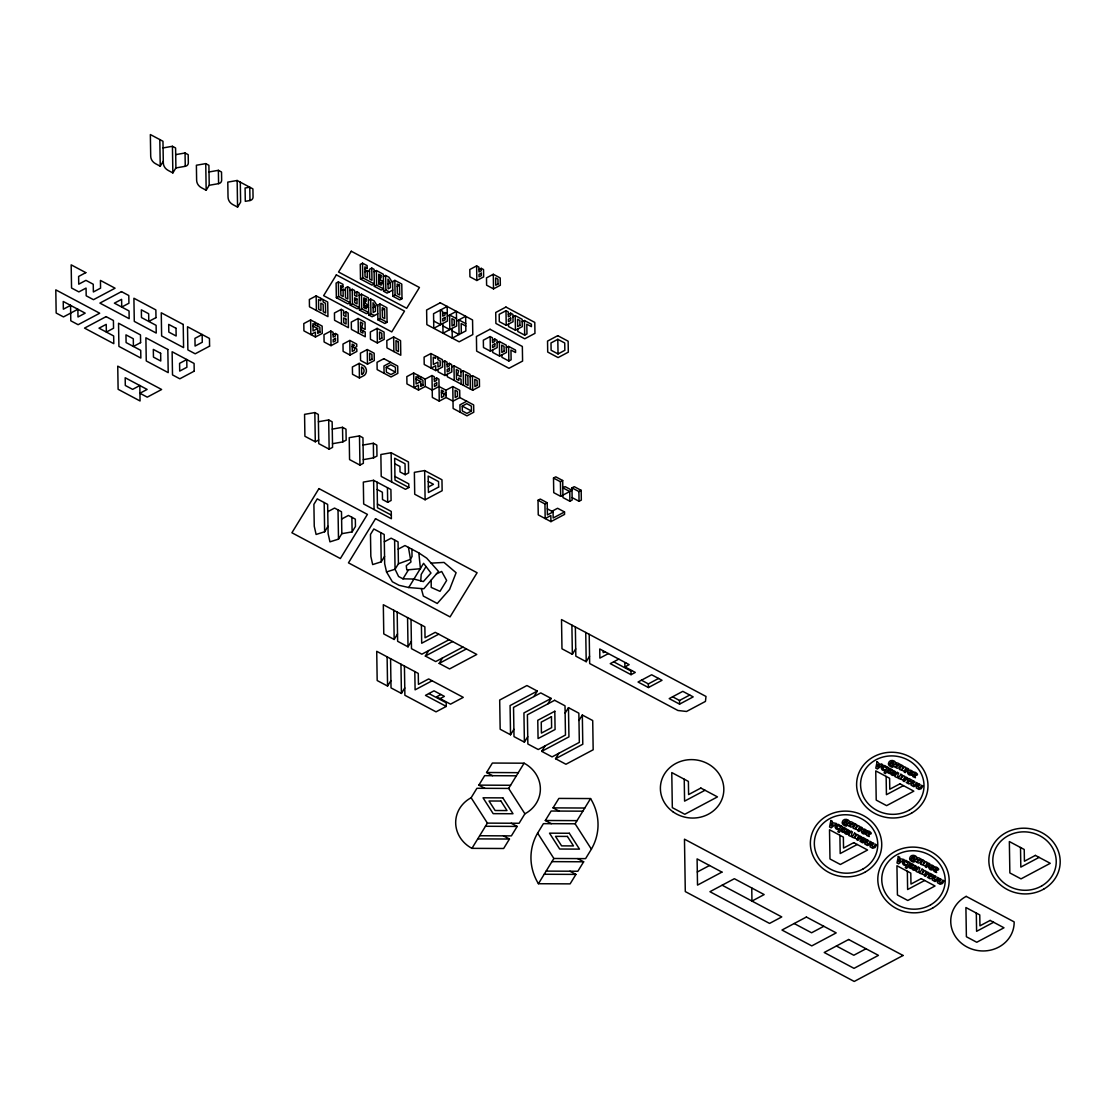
<?xml version="1.0" encoding="UTF-8"?>
<svg xmlns="http://www.w3.org/2000/svg" width="1116" height="1116" viewBox="0 0 1116 1116"><rect width="100%" height="100%" fill="white"/><g stroke="black" fill="none" stroke-linecap="round" stroke-linejoin="round"><path stroke-width="1.5" d="M420.718 580.878L421.22 574.391L426.033 566.551M537.605 833.108L553.871 858.483L585.579 858.636L591.382 849.164L575.117 823.789L543.408 823.65L537.159 833.903A57 52.396 6.7 0 0 538.428 883.719L570.123 883.872L575.926 874.4L569.927 871.219M591.382 849.164L591.829 848.369A57 52.396 6.7 0 0 590.559 798.568L558.865 798.414L553.062 807.872L559.06 811.067M163.076 147.912L172.436 146.294L175.589 147.968L175.91 167.93L172.854 172.91L168.125 170.385A9.388 8.635 6.7 0 1 163.313 162.88L162.964 141.258L150.353 134.548L150.702 156.17A9.388 8.635 6.7 0 0 155.501 163.675L160.244 166.2L163.285 161.22M206.167 190.25L209.222 185.27L208.901 165.308L205.749 163.62L196.388 165.238L196.625 180.22A9.388 8.635 6.7 0 0 201.438 187.725L206.167 190.25L205.749 163.62M249.984 200.517L249.761 187.195L245.088 188.018L245.297 201.326L249.984 200.517A3.864 3.543 6.7 0 0 253.053 197.044L252.914 188.883L237.15 180.485L227.79 182.117L228.027 197.086A9.388 8.635 6.7 0 0 232.839 204.591L237.569 207.116L240.624 202.136L240.303 182.173M327.755 511.7L334.563 508.073L341.496 511.756L341.831 533.671L338.497 539.14L329.945 541.846L328.104 533.615L327.644 504.39L317.251 498.866L313.903 504.334L314.252 526.25L316.107 534.466L324.644 531.774L327.992 526.306M341.831 533.671L352.112 531.9L355.46 526.431L355.334 519.135L348.415 515.439L341.608 519.066M398.175 549.17L404.982 545.543L418.835 552.908L426.73 558.167L438.518 571.434L423.843 588.774L408.735 587.546L398.998 585.286L392.358 581.757L386.527 571.936L384.671 563.706L384.211 534.494L373.832 528.97L370.484 534.425L370.833 556.34L372.674 564.57L381.212 561.864L384.56 556.41M384.322 541.79L391.144 538.177L398.063 541.86L398.412 563.775L395.064 569.244L386.527 571.936M394.604 540.018L395.064 569.244L398.579 576.498L402.96 578.827L408.512 569.774M408.735 587.546L423.578 563.329L430.985 573.038L423.355 581.575L413.938 579.051L402.96 578.827M442.522 657.938L439.174 663.406L449.567 668.93L476.797 654.45L435.254 632.34L425.043 637.78L424.861 626.815L383.318 604.719L383.778 633.93L394.171 639.454L397.519 634M397.17 612.084L397.631 641.295L408.024 646.834L411.372 641.365M440.918 694.515L436.663 696.789L450.515 704.154L463.28 697.361L428.656 678.947L418.444 684.373L418.263 673.408L376.72 651.312L377.18 680.537L387.573 686.061L390.921 680.593M390.572 658.677L391.032 687.902L401.425 693.427L404.759 687.958M462.959 647.071L435.714 661.565L425.335 656.041L428.684 650.572M471.133 797.745L476.923 788.287L508.645 788.426L524.897 813.801L519.107 823.273L487.399 823.12L471.133 797.745L470.255 798.233A31.75 29.183 6.7 0 0 471.942 848.355L503.651 848.495L509.454 839.037L503.455 835.842M484.86 788.315L478.862 785.134L484.651 775.662L516.373 775.815M492.588 775.704L486.59 772.509L492.379 763.051L524.101 763.191A31.75 29.183 6.7 0 1 525.789 813.313L524.883 813.773M533.964 696.537L537.312 691.069L526.933 685.545L499.689 700.039L500.163 729.25L510.542 734.774L513.89 729.32M589.206 634.32L589.667 663.532L677.956 710.501L686.549 711.464L705.452 701.406L705.996 696.454L561.515 619.575L561.976 648.801L572.355 654.325L575.703 648.87M547.817 703.903L551.165 698.435L540.772 692.91L513.541 707.404L514.002 736.616L524.394 742.14L527.742 736.686M471.942 848.355L487.399 823.12M508.645 788.426L524.101 763.191M575.354 626.955L575.828 656.166L586.207 661.69L589.555 656.236M565.128 713.11L568.476 707.656L578.855 713.18L579.33 742.391L552.085 756.885L541.706 751.361L545.054 745.893M578.981 720.476L582.329 715.021L592.708 720.545L593.168 749.771L565.938 764.251L555.559 758.727L558.907 753.258M511.184 823.231L517.182 826.426L511.379 835.884L479.671 835.745M551.332 823.678L545.333 820.497L551.137 811.025L582.845 811.179M538.414 883.719L553.871 858.483M575.117 823.789L590.573 798.554M577.656 858.595L583.654 861.789L577.851 871.247L546.143 871.108M863.184 841.283L860.562 840.292L859.962 841.269L862.487 842.775L864.272 842.399L866.211 839.316L863.17 837.586A1.521 1.395 6.7 0 0 861.496 838.004L861.161 839.483L863.198 841.255M364.918 269.277L367.192 268.077L367.15 265.636L362.533 263.181L360.273 264.394L360.496 279L372.046 285.138L374.306 283.938L362.77 277.8L360.496 279M340.771 287.998L343.031 286.798L343.003 284.357L338.385 281.902L336.111 283.115L336.348 297.721L347.885 303.859L350.159 302.645L338.608 296.507L336.348 297.721M316.163 295.88L309.355 299.493L309.467 306.802L327.937 316.623L327.699 302.017L316.163 295.88L316.4 310.485M364.96 271.718L367.234 270.504L369.535 271.746M371.767 268.091L369.508 269.305L369.661 279.042L371.963 280.283L371.767 268.091L374.083 269.319L374.348 286.366L381.267 290.048L383.541 288.849L376.622 285.166L374.348 286.366M374.111 271.76L376.385 270.546L383.318 274.243L383.583 291.276L387.043 293.117L392.72 290.104M340.799 290.439L343.072 289.225L345.388 290.453M347.606 286.812L345.346 288.026L345.5 297.763L347.801 299.004L347.606 286.812L349.922 288.04L350.187 305.087L357.12 308.769L359.38 307.57L352.461 303.887L350.187 305.087M349.964 290.481L352.224 289.267L354.539 290.495L354.609 295.363L356.925 296.591L356.841 291.722L354.581 292.936M378.77 276.656L381.044 275.443L381.086 277.884L378.798 277.87M383.346 276.67L385.62 275.471L389.079 277.312L392.609 282.794M378.826 280.297L379.97 279.697L383.43 281.539L378.882 283.952L378.729 274.215L381.044 275.443M310.611 319.957L303.803 323.584L303.915 330.88L315.451 337.018L322.259 333.405L322.147 326.095L310.611 319.957L310.834 334.563L315.382 332.149L315.451 337.018M359.199 295.391L361.458 294.178L368.392 297.86L368.657 314.907L372.116 316.749L377.794 313.736M354.693 300.232L356.967 299.032L357.036 303.901L354.735 302.673L354.651 297.805L356.967 299.032M388.047 283.994L390.307 282.794L387.963 279.126L388.117 288.863L390.391 287.663L390.307 282.794M394.855 280.381L392.581 281.581L392.818 296.2L399.737 299.883L402.011 298.669L401.774 284.064L394.855 280.381L395.078 294.987L402.011 298.669M345.876 311.824L345.946 316.693L343.644 315.465L343.561 310.597L341.259 309.369L334.451 312.996L334.563 320.292L348.415 327.672L348.178 313.052L345.876 311.824L343.602 313.038M363.844 300.274L366.118 299.074L366.16 301.501L363.872 301.501M383.583 291.276L385.857 290.076L389.317 291.918M368.42 300.302L370.693 299.088L374.153 300.929L377.682 306.426M317.614 328.509L313.066 330.922L312.954 323.626L319.874 327.309L319.957 332.177L317.683 333.377L317.614 328.509L312.996 326.053M363.9 303.929L365.044 303.329L368.503 305.17L363.969 307.584L363.802 297.846L366.118 299.074M397.24 286.477L399.514 285.264L399.668 295.001L397.352 293.773L397.198 284.036L399.514 285.264M359.422 309.997L361.696 308.797L368.615 312.48L366.355 313.68L359.422 309.997L359.157 292.95L356.841 291.722M392.818 296.2L395.078 294.987M373.121 307.625L375.395 306.426L373.037 302.757L373.19 312.494L375.464 311.294L375.395 306.426M379.928 303.998L377.654 305.212L377.892 319.818L384.811 323.5L387.085 322.301L386.847 307.695L379.928 303.998L380.165 318.618L387.085 322.301M335.4 333.503L335.442 335.944L333.182 337.144L333.098 332.275L330.796 331.047L323.975 334.674L324.1 341.97L331.02 345.653L337.827 342.04L337.716 334.73L335.4 333.503L333.14 334.702M360.538 327.016L365.155 329.471L365.03 322.161L358.11 318.478L351.303 322.106L351.414 329.401L365.267 336.781L365.183 331.898L360.58 329.443M368.657 314.907L370.93 313.708L374.39 315.549M382.314 310.108L384.588 308.895L384.741 318.632L382.425 317.404L382.272 307.667L384.588 308.895M481.233 268.342L481.261 270.783L479.001 271.983L478.917 267.115L476.616 265.887L469.808 269.514L469.92 276.81L476.839 280.493L483.647 276.88L483.535 269.57L481.233 268.342L478.959 269.556M377.892 319.818L380.165 318.618M349.796 340.45L342.989 344.063L343.114 351.373L350.033 355.055L356.841 351.428L356.799 349.001L352.182 346.546L354.456 345.332L352.154 344.105L352.265 351.414L354.539 350.201L354.497 347.774L356.757 346.56L356.729 344.133L349.796 340.45L350.033 355.055M377.152 328.383L370.345 331.996L370.456 339.306L377.375 342.989L384.183 339.362L384.071 332.066L377.152 328.383L377.375 342.989M493.3 274.271L486.492 277.884L486.604 285.194L493.523 288.877L500.331 285.25L500.219 277.954L493.3 274.271L493.523 288.877M367.262 349.545L360.44 353.158L360.566 360.468L367.485 364.151L374.292 360.524L374.181 353.228L367.262 349.545L367.485 364.151M393.641 336.948L386.82 340.575L386.945 347.885L400.784 355.251L400.56 340.645L393.641 336.948L393.864 351.568M442.703 313.749L444.977 312.536L447.279 313.763M447.321 316.205L456.402 311.378L456.625 325.984L443.01 333.224L442.857 323.487M359.199 363.356L352.391 366.983L352.517 374.292L359.436 377.975L364.5 375.283A7.142 6.57 6.7 0 0 364.36 366.104L359.199 363.356L359.436 377.975M456.556 321.115L465.637 316.288L465.86 330.894L452.245 338.134L452.092 328.397M390.767 362.365L383.96 365.992L384.071 373.288M386.275 367.22L390.809 364.806L395.427 367.262L395.496 372.13L390.963 374.544L386.345 372.088L386.275 367.22L395.496 372.13M510.612 313.164L510.654 315.605L508.38 316.805L508.296 311.936L505.994 310.708L499.187 314.335L499.298 321.631L506.232 325.314L513.039 321.701L512.914 314.391L510.612 313.164L508.338 314.377M430.902 353.535L424.094 357.148L424.206 364.458L435.756 370.596L442.564 366.983L442.438 359.673L430.902 353.535L431.139 368.14L435.672 365.727L435.756 370.596M512.955 316.832L515.229 315.619L522.149 319.302L522.26 326.611L515.452 330.238L508.533 326.542L508.491 324.114M434.347 379.175L436.607 377.975L436.649 380.403L434.375 381.616L434.305 376.748L431.99 375.52L425.182 379.133L413.645 372.995L406.838 376.622L406.949 383.918L418.5 390.07L425.308 386.443L432.227 390.126L439.034 386.499L445.968 390.181L452.775 386.568L459.694 390.251L459.806 397.561L473.658 404.927L473.77 412.223L466.962 415.85L453.124 408.484L452.775 386.568M494.765 339.027L494.806 341.468L492.533 342.668L492.463 337.799L490.147 336.572L483.34 340.199L483.465 347.495L490.384 351.177L497.192 347.564L497.08 340.254L494.765 339.027L492.505 340.24M442.48 362.1L444.754 360.9L447.056 362.128L447.139 366.997L449.413 365.797L449.371 363.356L447.098 364.555M522.19 321.743L524.464 320.529L531.383 324.212L531.425 326.653L526.808 324.198L526.961 333.935L524.687 335.149L517.768 331.466L517.726 329.025M420.648 381.546L416.115 383.96L415.989 376.664L422.922 380.347L422.992 385.215L420.732 386.415L420.648 381.546L416.031 379.091M451.715 367.025L453.989 365.811L460.908 369.494L461.02 376.803L457.56 374.962L458.634 370.707L456.332 369.48L456.486 379.217L458.788 380.444L458.76 378.003L461.061 379.231L461.145 384.099M497.108 342.696L499.382 341.482L506.301 345.165L506.427 352.475L499.619 356.102L492.686 352.419L492.658 349.978M318.409 421.722L328.69 419.951L332.149 421.792L332.554 447.363L329.15 449.176L318.757 443.638L318.297 414.427L314.838 412.585L304.57 414.357L304.905 436.272L315.298 441.796L318.702 439.997M438.016 369.396L438.058 371.823L444.977 375.506L451.799 371.893L451.673 364.583L449.371 363.356M506.343 347.606L508.617 346.392L515.536 350.075L515.578 352.517L510.961 350.061L511.114 359.798L508.854 361.012L501.921 357.329L501.879 354.888M460.95 371.935L463.224 370.721L470.143 374.404L470.366 389.024M332.498 443.708L342.765 441.922L346.169 440.123L345.988 429.158L342.528 427.316L332.261 429.102M470.185 376.845L472.445 375.632L479.378 379.314L479.489 386.624L472.682 390.251L447.293 376.734L447.251 374.306M445.995 392.623L443.736 393.836L443.763 396.264L441.504 397.477L441.378 390.168L443.694 391.395L441.42 392.609L446.037 395.064M431.99 375.52L432.338 397.435L439.272 401.118L446.079 397.491L452.998 401.174L459.806 397.561M557.805 339.32L550.997 342.947L551.109 350.243L558.042 353.939L564.849 350.312L564.738 343.003L557.805 339.32L558.042 353.939M466.739 401.244L459.931 404.857L460.043 412.167M462.233 406.085L466.767 403.671L471.384 406.126L471.468 410.995L466.934 413.408L462.317 410.953L462.233 406.085L471.468 410.995M359.952 465.107L363.356 463.307L362.951 437.737L359.491 435.896L349.224 437.667L349.559 459.583L359.952 465.107L359.491 435.896M363.3 459.653L373.567 457.867L376.971 456.053L376.803 445.103L373.344 443.261L363.063 445.033M394.743 463.698L399.933 466.46L400.016 471.942L405.22 474.705L408.623 472.891L408.442 461.94L391.13 452.733L380.863 454.505L381.212 476.42L405.443 489.31L408.847 487.511L408.791 483.856L394.938 476.49M377.18 489.464L382.37 492.226L382.495 499.522L387.684 502.298L391.088 500.484L390.907 489.519L373.609 480.312L363.328 482.098L363.676 504.014L391.381 518.745L391.256 511.435L377.417 504.069M428.349 487.008L433.454 484.288L428.251 481.526M425.112 499.773L442.131 490.719L441.964 479.768L424.652 470.561L414.371 472.333L414.72 494.249L425.112 499.773L424.652 470.561M569.899 501.251L569.746 491.514L562.813 487.832L565.087 486.618L572.006 490.301L560.664 496.341L553.731 492.658L553.508 478.053L555.782 476.839L562.701 480.522L562.966 497.569L569.899 501.251L572.159 500.038L571.978 487.873L574.238 486.66L581.171 490.343L581.324 500.08L579.051 501.293L572.131 497.61M553.508 478.053L560.427 481.735L562.701 480.522M538.024 500.275L540.284 499.061L547.217 502.744L547.412 514.922L553.076 511.909L553.173 517.991L564.529 511.951L564.557 514.392L550.941 521.632L538.247 514.881L538.024 500.275L544.943 503.958L547.217 502.744M571.978 487.873L578.897 491.556L581.171 490.343M551.932 511.295L557.595 508.268L564.529 511.951M438.714 634.181L421.695 643.235L421.402 624.974M449.106 639.705L421.862 654.199L411.483 648.675L411.023 619.45M425.335 656.041L452.566 641.547M439.174 663.406L466.418 648.926M432.115 680.788L415.096 689.841L414.803 671.567M440.123 698.63L444.377 696.356L433.998 690.832L425.475 695.366L446.26 706.414L446.191 702.759L428.879 693.552M446.26 706.414L436.035 711.841L404.885 695.268L404.424 666.043M604.928 651.744L603.226 652.637L603.198 650.809M537.312 691.069L510.082 705.563L510.542 734.774M608.387 653.585L599.878 658.105L599.738 648.968L629.173 664.634L624.918 666.894L624.848 663.239L625.699 662.792M618.78 659.11L610.271 663.629L631.042 674.678L635.297 672.418L624.918 666.894M551.165 698.435L523.934 712.929L524.394 742.14M613.674 661.816L630.986 671.037L631.837 670.577M641.435 680.202L648.354 683.899L658.566 678.458M648.41 687.54L662.025 680.3L651.646 674.775L638.031 682.015L648.41 687.54L648.354 683.899M541.706 751.361L568.937 736.867L568.476 707.656M555.559 758.727L582.789 744.232L582.329 715.021M672.585 696.789L679.518 700.471L689.73 695.045M679.574 704.126L693.189 696.886L682.797 691.348L669.182 698.602L679.574 704.126L679.518 700.471M705.005 790.268L684.582 801.135L684.234 779.219M697.305 871.987L709.511 865.5M903.458 785.636L886.425 794.69L886.146 776.429M857.214 844.491L840.195 853.545L839.902 835.284M823.789 926.294L811.569 932.781L794.187 923.532M924.648 880.468L907.629 889.522L907.336 871.261M866.016 948.753L853.81 955.254L836.414 946.005M1039.108 857.381L1020.819 867.104L1020.512 847.49M993.617 922.262L976.598 931.316L976.305 913.055M436.454 573.861L441.671 571.476L446.651 580.46L439.997 591.341L431.222 587.421L431.181 580.097M398.412 563.775L410.228 559.465L412.027 556.535L411.916 549.225M175.686 154.622L185.047 153.004L188.199 154.678L188.339 162.838A3.864 3.543 6.7 0 1 185.256 166.312L175.91 167.93M209.013 171.962L218.373 170.329L221.526 172.017L221.652 180.164A3.864 3.543 6.7 0 1 218.583 183.652L209.222 185.27M431.153 563.134L444.029 562.436L456.095 572.731L449.581 589.485L437.263 603.477L423.341 596.07L421.304 588.564M486.59 772.509L518.298 772.663M478.862 785.134L510.57 785.273M553.062 807.872L584.784 808.026M545.333 820.497L577.056 820.637M485.46 826.272L517.182 826.426M477.732 838.897L509.454 839.037M551.932 861.636L583.654 861.789M544.203 874.26L575.926 874.4M367.192 268.077L364.89 266.85L365.044 276.587L367.345 277.814L367.234 270.504M456.514 318.674L449.595 314.991L449.818 329.611L442.899 325.928M465.749 323.598L458.829 319.901L459.053 334.521L452.133 330.838M465.79 326.025L461.173 323.57L461.327 333.307M378.854 281.525L383.472 283.98M378.882 283.952L381.198 285.18L381.156 282.753M433.664 321.003L440.597 324.7L440.36 310.081L442.661 311.308L442.745 316.177L445.019 314.977L444.977 312.536M343.031 286.798L340.729 285.57L340.882 295.308L343.184 296.535L343.072 289.225M363.928 305.156L368.545 307.611M363.969 307.584L366.271 308.811L366.229 306.384M436.607 377.975L438.923 379.203L439.272 401.118M420.69 383.988L422.992 385.215M317.642 330.95L319.957 332.177M547.314 508.84L553.076 511.909M408.847 487.511L395.008 480.131L394.659 458.216L405.038 463.754L405.22 474.705M391.325 515.09L377.473 507.724L377.069 482.154M722.15 885.211L781.772 916.92L769.552 923.42L709.929 891.698L734.356 878.711L764.167 894.572L751.961 901.072L751.752 887.959M408.442 547.384L410.981 561.99L406.266 565.686L406.782 569.927L420.439 568.728L418.835 552.908M218.583 183.652L218.373 170.329M185.256 166.312L185.047 153.004M630.986 671.037L631.042 674.678M585.747 632.479L586.207 661.69M578.897 491.556L579.051 501.293M571.894 625.113L572.355 654.325M560.427 481.735L560.664 496.341M550.941 521.632L550.844 515.55L545.18 518.563L544.943 503.958M524.464 320.529L524.687 335.149M515.229 315.619L515.452 330.238M508.617 346.392L508.854 361.012M505.994 310.708L506.232 325.314M499.382 341.482L499.619 356.102M490.147 336.572L490.384 351.177M476.616 265.887L476.839 280.493M472.445 375.632L472.682 390.251M463.224 370.721L463.447 385.327M453.989 365.811L454.212 380.416M445.968 390.181L446.079 397.491M444.754 360.9L444.977 375.506M437.821 357.218L437.863 359.645L440.178 360.873L440.248 365.755L437.988 366.955L437.904 362.086L433.371 364.5L433.245 357.19L435.561 358.417L435.519 355.99M425.182 379.133L425.308 386.443M420.579 376.678L420.606 379.119M418.263 375.45L418.305 377.892M418.5 390.07L418.416 385.187L413.883 387.601L413.645 372.995M407.563 617.608L408.024 646.834M400.951 664.201L401.425 693.427M393.711 610.243L394.171 639.454M391.13 452.733L391.59 481.945M385.62 275.471L385.857 290.076M387.447 487.678L387.684 502.298M387.113 656.836L387.573 686.061M379.928 277.27L379.97 279.697M380.751 532.653L381.212 561.864M376.385 270.546L376.622 285.166M373.344 443.261L373.567 457.867M370.693 299.088L370.93 313.708M373.609 480.312L374.069 509.538M365.002 300.888L365.044 303.329M362.533 263.181L362.77 277.8M362.881 330.671L362.923 333.112L360.608 331.884L360.454 322.147L362.77 323.375L361.682 327.63M361.458 294.178L361.696 308.797M358.11 318.478L358.348 333.098M352.224 289.267L352.461 303.887M351.875 517.294L352.112 531.9M341.259 309.369L341.482 323.989M342.528 427.316L342.765 441.922M338.385 281.902L338.608 296.507M338.022 509.914L338.497 539.14M330.796 331.047L331.02 345.653M328.69 419.951L329.15 449.176M323.096 299.562L323.124 302.004L325.44 303.231L325.593 312.982L323.277 311.741L323.166 304.431L320.864 303.203L320.976 310.513L318.66 309.285L318.506 299.534L320.822 300.776L320.78 298.335M324.184 502.549L324.644 531.774M317.53 323.64L317.572 326.081M315.228 322.412L315.256 324.854M314.838 412.585L315.298 441.796M237.15 180.485L237.569 207.116M172.436 146.294L172.854 172.91M159.811 139.57L160.244 166.2M850.964 823.636L852.052 824.822L852.568 823.971L850.964 823.636M862.57 839.302L863.658 840.487L864.175 839.637L862.57 839.302M897.208 764.781L898.282 765.967L898.798 765.116L897.208 764.781M908.815 780.447L909.903 781.632L910.419 780.782L908.815 780.447M918.398 859.627L919.486 860.813L920.003 859.962L918.398 859.627M930.019 875.293L931.093 876.478L931.609 875.628L930.019 875.293M843.947 822.632C843.082 825.673 849.095 823.692 846.612 826.063A4.91 4.52 6.7 0 1 844.142 825.38L842.594 823.985A3.111 2.86 6.7 0 1 842.259 822.185C842.845 818.447 847.769 818.558 849.527 821.362L847.895 824.013L845.3 822.632L845.928 821.627L847.072 822.241C849.011 819.939 843.626 820.246 843.947 822.632M890.177 763.763C889.326 766.818 895.325 764.837 892.842 767.208A4.91 4.52 6.7 0 1 890.387 766.525L888.824 765.13A3.111 2.86 6.7 0 1 888.503 763.33C889.089 759.591 894 759.703 895.757 762.507L894.139 765.158L891.545 763.776L892.158 762.772L893.316 763.386C895.255 761.07 889.87 761.391 890.177 763.763M911.381 858.609C910.517 861.65 916.529 859.669 914.046 862.054A4.91 4.52 6.7 0 1 911.577 861.371L910.028 859.976A3.111 2.86 6.7 0 1 909.707 858.176C910.279 854.424 915.204 854.549 916.961 857.339L915.329 860.004L912.735 858.623L913.362 857.618L914.506 858.218C916.445 855.916 911.061 856.237 911.381 858.609M844.268 831.504C843.947 833.359 846.333 834.894 847.965 834.14C851.717 832.592 843.682 830.667 847.602 830.555C853.405 834.224 845.468 825.435 844.268 831.504M861.454 831.155C861.133 833.024 863.519 834.559 865.137 833.792C868.89 832.243 860.868 830.318 864.788 830.206C870.592 833.875 862.654 825.087 861.454 831.155M890.512 772.649C890.191 774.504 892.563 776.038 894.195 775.285C897.948 773.737 889.926 771.812 893.846 771.7C899.649 775.369 891.712 766.58 890.512 772.649M907.699 772.3C907.378 774.169 909.749 775.704 911.381 774.936C915.134 773.388 907.113 771.463 911.033 771.351C916.822 775.02 908.898 766.232 907.699 772.3M911.702 867.481C911.381 869.35 913.767 870.885 915.399 870.117C919.152 868.569 911.116 866.644 915.05 866.546C920.84 870.215 912.902 861.413 911.702 867.481M928.889 867.146C928.568 869.001 930.953 870.536 932.585 869.769C936.338 868.22 928.303 866.295 932.223 866.197C938.026 869.866 930.088 861.078 928.889 867.146M849.499 823.036C851.41 826.928 851.243 824.78 848.355 825.617L850.88 827.109L852.666 826.747L854.605 823.65L851.564 821.92A1.521 1.395 6.7 0 0 849.89 822.339L849.499 823.036M895.743 764.181C897.655 768.073 897.473 765.925 894.586 766.762L897.125 768.254L898.91 767.892L900.835 764.795L897.808 763.065A1.521 1.395 6.7 0 0 896.134 763.483L895.743 764.181M907.35 779.847C909.4 783.837 908.898 781.507 906.206 782.414L908.731 783.92L910.517 783.544L912.456 780.461L909.414 778.731A1.521 1.395 6.7 0 0 907.74 779.149L907.35 779.847M916.933 859.013C918.984 863.017 918.482 860.687 915.79 861.594L918.315 863.087L920.1 862.724L922.039 859.641L918.998 857.911A1.521 1.395 6.7 0 0 917.324 858.33L916.933 859.013M928.554 874.679C930.591 878.683 930.088 876.339 927.396 877.26L929.921 878.752L931.721 878.39L933.646 875.307L930.618 873.577A1.521 1.395 6.7 0 0 928.944 873.995L928.554 874.679M836.637 826.942C836.344 828.895 841.129 828.532 837.391 829.425A3.808 3.501 6.7 0 1 835.731 828.49C833.261 825.868 838.018 822.659 840.055 825.394C841.199 829.076 837.349 823.301 836.637 826.942M882.868 768.087C882.589 770.04 887.373 769.677 883.635 770.57A3.808 3.501 6.7 0 1 881.975 769.635C879.506 767.013 884.249 763.804 886.299 766.539C887.443 770.221 883.593 764.446 882.868 768.087M904.072 862.933C903.779 864.886 908.563 864.509 904.825 865.416A3.808 3.501 6.7 0 1 903.165 864.468C900.696 861.845 905.453 858.65 907.489 861.385C908.633 865.053 904.797 859.278 904.072 862.933M866.1 833.889L866.672 835.479L869.197 836.582C868.401 832.773 865.96 836.233 871.122 833.764A1.548 1.423 6.7 0 0 871.024 832.773L869.671 831.518A4.506 4.143 6.7 0 0 867.816 830.96L867.16 832.034L869.685 833.136L866.965 832.968L866.1 833.889M912.344 775.034L912.902 776.624L915.427 777.726C914.646 773.918 912.177 777.378 917.366 774.909A1.548 1.423 6.7 0 0 917.268 773.918L915.915 772.663A4.506 4.143 6.7 0 0 914.06 772.105C912.414 775.104 920.728 772.663 912.344 775.034M933.534 869.866L934.106 871.457L936.631 872.559C935.836 868.764 933.394 872.21 938.57 869.741A1.548 1.423 6.7 0 0 938.472 868.764L937.105 867.509A4.506 4.143 6.7 0 0 935.25 866.951C933.618 869.95 941.918 867.509 933.534 869.866M830.876 820.511L829.565 826.984L831.197 827.849L836.498 823.51L832.062 822.604L832.369 821.306L830.876 820.511M877.12 761.656L875.809 768.129L877.427 768.994L882.742 764.655L881.208 763.846L880.161 764.739L877.12 761.656M898.31 856.502L896.999 862.961L898.631 863.826L903.932 859.501L899.496 858.595L899.803 857.297L898.31 856.502M831.783 823.761L831.308 825.868L832.996 824.403L831.783 823.761M878.027 764.906L877.539 767.013L879.241 765.548L878.027 764.906M899.231 859.752L898.743 861.845L900.431 860.394L899.231 859.752M845.719 831.811C844.938 834.224 849.653 832.703 845.719 831.811M862.905 831.462C862.124 833.875 866.839 832.369 862.905 831.462M891.963 772.956C891.182 775.369 895.897 773.848 891.963 772.956M909.135 772.607C908.368 775.02 913.083 773.5 909.135 772.607M913.153 867.788C912.372 870.201 917.087 868.694 913.153 867.788M930.339 867.453C929.558 869.866 934.273 868.346 930.339 867.453M336.362 274.871L323.626 295.656L391.772 331.912L404.508 311.113L336.362 274.871M351.289 251.239L338.553 272.025L406.698 308.281L419.435 287.496L351.289 251.239M318.953 488.599L291.904 532.764L340.366 558.544L367.415 514.392L318.953 488.599M375.52 518.703L348.471 562.855L450.055 616.897L477.104 572.745L375.52 518.703M841.311 826.063L837.851 831.713L839.246 832.452L841.185 829.286L841.534 831.587L843.166 832.452L842.678 829.872L845.775 828.449L844.128 827.57L841.827 828.7L842.706 826.803L841.311 826.063M887.555 767.208L884.095 772.858L885.49 773.597L887.415 770.431L887.764 772.732L889.41 773.597L888.922 771.017L892.019 769.594L890.373 768.715L888.071 769.845L888.936 767.947L887.555 767.208M851.062 831.253L848.565 835.326L849.96 836.065C852.959 837.516 850.504 834.796 852.457 831.992L851.062 831.253M855.637 824.194L853.14 828.267L857.409 829.76L858.12 831.015A1.702 1.562 6.7 0 0 859.069 831.462L862.375 827.793L860.966 827.04L858.441 829.844L859.697 826.37L858.302 825.617L855.763 828.421L857.018 824.947L855.637 824.194M854.591 833.136L852.094 837.209L856.377 838.688L857.088 839.943A1.702 1.562 6.7 0 0 858.037 840.39L861.329 836.721L859.934 835.982L857.395 838.772L858.664 835.298L857.255 834.559L854.717 837.349L855.986 833.875L854.591 833.136M897.292 772.398L894.809 776.471L896.204 777.21C899.203 778.661 896.734 775.941 898.687 773.137L897.292 772.398M901.868 765.339L899.384 769.412L903.653 770.905L904.365 772.16A1.702 1.562 6.7 0 0 905.313 772.607L908.619 768.938L907.21 768.185L904.671 770.989L905.941 767.515L904.532 766.762L902.007 769.566L903.263 766.092L901.868 765.339M900.835 774.281L898.338 778.354L902.621 779.833L903.332 781.088A1.702 1.562 6.7 0 0 904.281 781.535L907.573 777.866L906.178 777.127L903.639 779.917L904.895 776.443L903.5 775.704L900.961 778.494L902.23 775.02L900.835 774.281M867.244 839.86L864.747 843.933L867.453 845.523L869.81 844.742L871.429 842.092L870.034 841.352C869.336 845.677 864.523 844.24 868.639 840.613L867.244 839.86M872.461 842.636L869.964 846.709L872.67 848.3L875.028 847.518L876.646 844.868L875.251 844.128C874.553 848.453 869.741 847.016 873.856 843.389L872.461 842.636M913.488 781.005L910.991 785.078L913.697 786.668L916.041 785.887L917.673 783.237L916.264 782.497C915.58 786.822 910.768 785.385 914.883 781.758L913.488 781.005M918.705 783.781L916.208 787.854L918.914 789.444L921.258 788.663L922.89 786.013L921.481 785.273C920.798 789.598 915.985 788.161 920.1 784.52L918.705 783.781M908.745 862.054L905.285 867.69L906.68 868.429L908.619 865.277L908.968 867.564L910.614 868.443L910.126 865.863L913.223 864.44L911.563 863.547L909.261 864.677L910.14 862.794L908.745 862.054M918.496 867.244L915.999 871.317L917.394 872.056C920.435 873.493 917.938 870.787 919.891 867.983L918.496 867.244M923.072 860.185L920.574 864.258L924.857 865.751L925.569 866.993A1.702 1.562 6.7 0 0 926.517 867.439L929.809 863.77L928.414 863.031L925.875 865.821L927.131 862.347L925.736 861.608L923.197 864.398L924.467 860.924L923.072 860.185M922.025 869.127L919.528 873.186L923.811 874.679L924.522 875.934A1.702 1.562 6.7 0 0 925.471 876.381L928.777 872.712L927.368 871.959L924.829 874.763L926.099 871.289L924.69 870.536L922.165 873.34L923.42 869.866L922.025 869.127M934.678 875.851L932.181 879.924L934.901 881.514L937.245 880.733L938.863 878.083L937.468 877.329C936.77 881.668 931.958 880.231 936.073 876.59L934.678 875.851M939.895 878.627L937.398 882.7L940.118 884.29L942.462 883.509L944.08 880.859L942.685 880.106C941.988 884.374 937.175 882.965 941.29 879.366L939.895 878.627M909.428 810.021L908.103 810.732A31.75 29.183 6.7 0 1 860.589 785.455L860.576 784.018A31.75 29.183 6.7 0 1 907.74 759.884A31.75 29.183 6.7 0 1 909.428 810.021M911.577 813.132L910.07 813.941A35.726 32.838 6.7 0 1 856.614 785.497L856.614 783.892A35.726 32.838 6.7 0 1 909.68 756.732A35.726 32.838 6.7 0 1 911.577 813.132M863.184 868.876L861.859 869.587A31.75 29.183 6.7 0 1 814.345 844.31L814.331 842.873A31.75 29.183 6.7 0 1 861.496 818.739A31.75 29.183 6.7 0 1 863.184 868.876M865.332 871.987L863.84 872.796A35.726 32.838 6.7 0 1 810.383 844.352L810.369 842.747A35.726 32.838 6.7 0 1 863.435 815.587A35.726 32.838 6.7 0 1 865.332 871.987M930.618 904.853L929.293 905.578A31.75 29.183 6.7 0 1 881.78 880.301L881.766 878.864A31.75 29.183 6.7 0 1 928.944 854.73A31.75 29.183 6.7 0 1 930.618 904.853M932.767 907.964L931.274 908.773A35.726 32.838 6.7 0 1 877.818 880.343L877.804 878.724A35.726 32.838 6.7 0 1 930.87 851.578A35.726 32.838 6.7 0 1 932.767 907.964M966.205 896.385L965.312 896.859A31.75 29.183 6.7 0 0 967 946.982A31.75 29.183 6.7 0 0 1014.165 922.848L1014.151 921.886L966.205 896.385M1041.66 885.951L1040.335 886.676A31.75 29.183 6.7 0 1 992.822 861.399L992.808 859.962A31.75 29.183 6.7 0 1 1039.973 835.828A31.75 29.183 6.7 0 1 1041.66 885.951M1043.809 889.061L1042.316 889.87A35.726 32.838 6.7 0 1 988.86 861.44L988.846 859.822A35.726 32.838 6.7 0 1 1041.912 832.675A35.726 32.838 6.7 0 1 1043.809 889.061M85.806 272.639L78.622 276.461L78.734 284.189L85.932 280.353L93.256 284.245L93.367 291.974L100.566 288.151L100.44 280.423L115.074 288.207L93.493 299.688L86.183 295.796L86.058 288.081L78.859 291.904L71.55 288.012L71.173 264.855L85.806 272.639M70.559 305.365L63.361 309.202L63.235 301.473L85.193 313.15L77.994 316.986L77.869 309.258L63.486 316.916L56.163 313.024L55.8 289.867L99.701 313.219L78.12 324.7L70.796 320.808L70.559 305.365M121.477 291.625L99.896 303.092L129.163 318.674L129.051 310.946L114.404 303.161L121.602 299.339L121.728 307.053L128.926 303.231L128.8 295.517L121.477 291.625M106.104 316.623L84.523 328.104L113.79 343.672L113.665 335.958L99.031 328.174L106.229 324.351L106.355 332.066L113.539 328.244L113.427 320.515L106.104 316.623M155.989 317.628L148.791 321.45L148.665 313.736L141.355 309.843L141.467 317.558L156.114 325.342L156.226 333.07L134.283 321.394L133.906 298.237L155.863 309.913L155.989 317.628M140.602 342.64L133.418 346.462L133.292 338.748L125.968 334.856L126.094 342.57L140.728 350.354L140.853 358.069L118.91 346.392L118.533 323.235L140.49 334.912L140.602 342.64M202.149 334.535L194.951 338.357L195.077 346.072L202.275 342.249L202.149 334.535M209.585 346.141L195.202 353.8L187.879 349.908L187.516 326.751L209.459 338.427L209.585 346.141M186.763 359.547L179.578 363.37L179.704 371.084L186.888 367.262L186.763 359.547M139.821 385.536L132.623 389.372L125.299 385.48L125.187 377.752L147.131 389.428L139.932 393.264L147.256 397.156L161.639 389.498L117.738 366.146L118.115 389.303L140.058 400.979L139.821 385.536M194.212 371.154L179.816 378.798L172.506 374.906L172.129 351.749L194.086 363.439L194.212 371.154M335.484 338.371L333.21 339.585L333.252 342.012L335.525 340.812L335.484 338.371M481.303 273.211L479.029 274.424L479.071 276.852L481.345 275.652L481.303 273.211M440.248 302.785L426.619 310.025L426.856 324.63L459.178 341.817L472.793 334.577L472.556 319.971L440.248 302.785M381.881 338.134L379.607 339.348L379.496 332.038L381.798 333.266L381.881 338.134M447.167 306.468L433.552 313.708L433.775 328.313L447.404 321.073L447.167 306.468M498.029 284.022L495.755 285.236L495.644 277.926L497.945 279.153L498.029 284.022M445.047 317.404L442.787 318.618L442.815 321.045L445.089 319.846L445.047 317.404M371.991 359.296L369.717 360.51L369.605 353.2L371.907 354.428L371.991 359.296M383.848 358.682L377.041 362.309L377.152 369.605L391.005 376.985L397.812 373.358L397.701 366.048L383.848 358.682M454.324 324.756L452.05 325.97L451.938 318.66L454.24 319.887L454.324 324.756M362.798 373.72L361.668 374.334L361.556 367.025L362.7 367.638A4.771 4.38 6.7 0 1 362.798 373.72M505.939 307.053L495.727 312.494L495.895 323.445L524.743 338.79L534.955 333.363L534.787 322.412L505.939 307.053M510.682 318.032L508.422 319.246L508.45 321.673L510.723 320.473L510.682 318.032M490.036 329.262L476.42 336.516L476.644 351.121L508.966 368.308L522.581 361.068L522.344 346.462L490.036 329.262M519.958 325.384L517.685 326.583L517.573 319.288L519.875 320.515L519.958 325.384M449.441 368.224L447.181 369.438L447.209 371.865L449.483 370.665L449.441 368.224M494.848 343.895L492.575 345.109L492.616 347.536L494.876 346.337L494.848 343.895M436.691 382.844L434.417 384.043L434.459 386.485L436.733 385.271L436.691 382.844M504.111 351.247L501.851 352.447L501.726 345.151L504.041 346.379L504.111 351.247M557.749 335.665L547.538 341.105L547.705 352.056L558.098 357.58L568.309 352.154L568.142 341.203L557.749 335.665M477.188 385.397L474.914 386.596L474.802 379.3L477.104 380.528L477.188 385.397M457.504 396.333L455.23 397.533L455.119 390.223L457.42 391.451L457.504 396.333M438.644 487.05L428.432 492.491L428.167 476.058L438.56 481.582L438.644 487.05M554.624 700.29L527.394 714.77L527.854 743.995L538.247 749.52L565.477 735.025L565.017 705.814L554.624 700.29M554.805 711.241L537.773 720.294L538.065 738.555L555.084 729.501L554.805 711.241M551.457 716.709L541.246 722.136L541.413 733.1L551.625 727.66L551.457 716.709M700.848 788.049L688.6 794.578L688.391 781.423L671.776 772.579L672.32 807.649L684.792 814.275L717.476 796.894L700.848 788.049M721.94 872.098L697.514 885.1L697.095 858.888L721.94 872.098M899.984 783.795L889.773 789.221L889.605 778.27L875.753 770.891L876.213 800.116L886.606 805.64L913.837 791.16L899.984 783.795M853.754 842.65L843.543 848.076L843.361 837.126L829.509 829.746L829.983 858.971L840.362 864.495L867.592 850.015L853.754 842.65M806.394 917.031L781.967 930.033L811.778 945.894L836.205 932.892L806.394 917.031M921.188 878.627L910.977 884.067L910.795 873.103L896.943 865.737L897.417 894.962L907.796 900.486L935.041 885.992L921.188 878.627M848.634 939.505L824.208 952.492L854.019 968.353L878.445 955.366L848.634 939.505M1035.383 855.4L1024.418 861.231L1024.223 849.471L1009.352 841.548L1009.854 872.935L1021.014 878.878L1050.268 863.31L1035.383 855.4M903.067 955.477L854.228 981.452L685.294 891.586L684.471 839.176L903.067 955.477M990.157 920.421L979.946 925.848L979.764 914.897L965.912 907.531L966.386 936.743L976.765 942.267L1003.995 927.787L990.157 920.421M502.842 797.884L483.033 797.8L493.188 813.662L513.011 813.745L502.842 797.884M500.917 801.037L489.017 800.995L495.127 810.509L507.013 810.565L500.917 801.037M569.327 833.261L549.504 833.164L559.66 849.025L579.483 849.123L569.327 833.261M567.388 836.414L555.503 836.358L561.599 845.872L573.485 845.928L567.388 836.414M467.869 375.618L465.567 374.39L465.721 384.127L468.022 385.355L467.869 375.618M398.286 341.845L395.985 340.617L396.138 350.354L398.44 351.582L398.286 341.845M345.988 319.134L343.686 317.907L343.756 322.775L346.072 324.003L345.988 319.134M183.219 324.463L161.262 312.787L161.625 335.944L183.582 347.62L183.219 324.463M176.021 328.285L168.697 324.393L168.823 332.108L176.147 336L176.021 328.285M167.832 349.475L145.889 337.785L146.252 360.942L168.209 372.632L167.832 349.475M160.648 353.298L153.324 349.406L153.45 357.12L160.76 361.012L160.648 353.298M673.171 811.932A31.75 29.183 6.7 0 0 723.614 792.792A31.75 29.183 6.7 0 0 679.546 761.782A31.75 29.183 6.7 0 0 673.171 811.932"/></g></svg>
